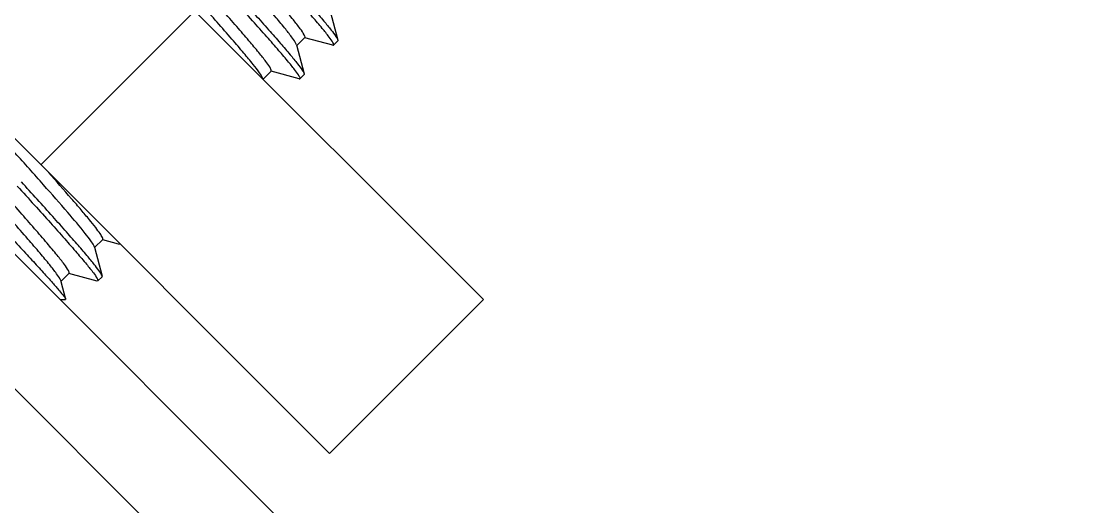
# Model space of a CAD drawing. Header units: inches. Extents: x -1293886 to -986005, y -15154 to 203628.
# Drawn here: x -1242780.2 to -1242645.7, y 87662.1 to 87722.8 of the extents above; entities that cross this region are included whole.
import ezdxf

# ---------------------------------------------------------------- set-up
doc = ezdxf.new("R2010")
doc.units = ezdxf.units.IN
doc.header["$LTSCALE"] = 100
doc.header["$MEASUREMENT"] = 0
doc.layers.add('W_DIM', color=4, linetype='Continuous')

# ---------------------------------------------------------------- blocks, each defined once
blk = doc.blocks.new('1111')
at = {"layer": 'W_DIM', "color": 7}
for p, q in [((-2282208, 1712188.68), (-2282344.84, 1712325.53)), ((-2282227.27, 1712169.4), (-2282347.78, 1712289.91)), ((-2281244.78, 1711172.45), (-2282318.85, 1712246.52)), ((-2281253.22, 1711164.02), (-2282327.28, 1712238.08)), ((-2282263.42, 1712205.55), (-2282244.14, 1712224.83)), ((-2282227.19, 1712224.78), (-2282226.22, 1712221.15)), ((-2282231.41, 1712220.57), (-2282230.44, 1712216.94)), ((-2282230.36, 1712221.5), (-2282231.38, 1712220.48)), ((-2282226.86, 1712220.52), (-2282230.37, 1712221.46)), ((-2282226.76, 1712220.53), (-2282226.23, 1712221.05)), ((-2282226.22, 1712221.15), (-2282226.23, 1712221.05)), ((-2282226.86, 1712220.52), (-2282226.76, 1712220.53)), ((-2282234.58, 1712217.29), (-2282235.59, 1712216.27)), ((-2282231.07, 1712216.3), (-2282234.59, 1712217.25)), ((-2282230.97, 1712216.31), (-2282230.45, 1712216.84)), ((-2282230.44, 1712216.94), (-2282230.45, 1712216.84)), ((-2282235.62, 1712216.35), (-2282235.65, 1712216.42)), ((-2282231.07, 1712216.3), (-2282230.97, 1712216.31)), ((-2282256.71, 1712195.26), (-2282255.74, 1712191.63)), ((-2282255.66, 1712196.2), (-2282256.68, 1712195.18)), ((-2282253.7, 1712195.63), (-2282255.67, 1712196.16)), ((-2282253.43, 1712195.56), (-2282253.7, 1712195.63)), ((-2282260.92, 1712191.05), (-2282260.9, 1712190.96)), ((-2282259.88, 1712191.98), (-2282260.9, 1712190.96)), ((-2282260.9, 1712190.96), (-2282260.31, 1712188.73)), ((-2282256.38, 1712191), (-2282259.89, 1712191.94)), ((-2282256.27, 1712191.01), (-2282256.38, 1712191)), ((-2282256.27, 1712191.01), (-2282255.75, 1712191.53)), ((-2282255.75, 1712191.53), (-2282255.74, 1712191.63)), ((-2282261.01, 1712188.68), (-2282260.33, 1712188.68)), ((-2282260.31, 1712188.73), (-2282260.33, 1712188.68)), ((-2282227.27, 1712169.4), (-2282208, 1712188.68))]:
    blk.add_line(p, q, dxfattribs=at)
for points, knots in [([(-2282230.36, 1712221.5), (-2282230.33, 1712221.53), (-2282230.35, 1712221.67), (-2282230.54, 1712222.01), (-2282231.03, 1712222.73), (-2282231.9, 1712223.82), (-2282233.11, 1712225.27), (-2282234.63, 1712227.02), (-2282236.39, 1712229.03), (-2282238.33, 1712231.21), (-2282241.08, 1712234.28), (-2282244.43, 1712238.03), (-2282248.03, 1712242.08), (-2282250.52, 1712244.96), (-2282251.89, 1712246.7), (-2282252.35, 1712247.33), (-2282252.49, 1712247.6)], [0, 0, 0, 0, 0.003325, 0.01019, 0.035926, 0.077333, 0.133131, 0.201479, 0.280083, 0.366297, 0.457211, 0.640807, 0.806278, 0.931503, 0.973566, 1, 1, 1, 1]), ([(-2282231.47, 1712220.72), (-2282231.59, 1712220.97), (-2282232.02, 1712221.57), (-2282232.85, 1712222.65), (-2282234.05, 1712224.08), (-2282236.21, 1712226.58), (-2282239.38, 1712230.16), (-2282242.76, 1712233.92), (-2282245.53, 1712237.03), (-2282247.5, 1712239.24), (-2282249.29, 1712241.28), (-2282250.83, 1712243.06), (-2282252.07, 1712244.54), (-2282252.96, 1712245.65), (-2282253.46, 1712246.38), (-2282253.65, 1712246.73), (-2282253.67, 1712246.87), (-2282253.64, 1712246.9)], [0, 0, 0, 0, 0.024124, 0.064282, 0.119231, 0.187126, 0.352091, 0.536696, 0.628496, 0.715727, 0.795388, 0.864742, 0.921417, 0.963501, 0.989664, 0.996637, 1, 1, 1, 1]), ([(-2282235.65, 1712216.42), (-2282235.74, 1712216.65), (-2282236.14, 1712217.22), (-2282236.92, 1712218.25), (-2282238.08, 1712219.64), (-2282240.21, 1712222.12), (-2282243.39, 1712225.71), (-2282246.78, 1712229.5), (-2282249.59, 1712232.64), (-2282251.6, 1712234.89), (-2282253.42, 1712236.95), (-2282254.99, 1712238.77), (-2282256.25, 1712240.28), (-2282257.16, 1712241.41), (-2282257.67, 1712242.15), (-2282257.87, 1712242.51), (-2282257.89, 1712242.65), (-2282257.86, 1712242.68)], [0, 0, 0, 0, 0.021536, 0.05954, 0.112858, 0.179669, 0.34404, 0.529776, 0.622575, 0.71096, 0.791822, 0.86232, 0.919992, 0.962847, 0.989497, 0.996594, 1, 1, 1, 1]), ([(-2282234.58, 1712217.29), (-2282234.55, 1712217.31), (-2282234.57, 1712217.45), (-2282234.75, 1712217.79), (-2282235.23, 1712218.49), (-2282236.08, 1712219.55), (-2282237.27, 1712220.98), (-2282238.75, 1712222.7), (-2282240.48, 1712224.67), (-2282242.39, 1712226.82), (-2282245.1, 1712229.85), (-2282248.44, 1712233.57), (-2282252.04, 1712237.63), (-2282254.56, 1712240.54), (-2282255.99, 1712242.32), (-2282256.48, 1712242.99), (-2282256.65, 1712243.28)], [0, 0, 0, 0, 0.003284, 0.010034, 0.035314, 0.075996, 0.130857, 0.198124, 0.275593, 0.360713, 0.450674, 0.633169, 0.799165, 0.926943, 0.97106, 1, 1, 1, 1]), ([(-2282236.33, 1712232.93), (-2282235.01, 1712231.49), (-2282233.12, 1712229.4), (-2282230.75, 1712226.74), (-2282229.28, 1712225.07), (-2282228.07, 1712223.65), (-2282227.15, 1712222.54), (-2282226.57, 1712221.75), (-2282226.27, 1712221.32), (-2282226.22, 1712221.15)], [0, 0, 0, 0, 0.377469, 0.543195, 0.688116, 0.808732, 0.902176, 0.966298, 1, 1, 1, 1]), ([(-2282226.76, 1712220.53), (-2282226.73, 1712220.55), (-2282226.76, 1712220.69), (-2282226.94, 1712221.01), (-2282227.42, 1712221.7), (-2282228.27, 1712222.75), (-2282229.48, 1712224.16), (-2282230.98, 1712225.89), (-2282232.75, 1712227.88), (-2282234.74, 1712230.08), (-2282236.13, 1712231.61), (-2282236.85, 1712232.41)], [0, 0, 0, 0, 0.006757, 0.02115, 0.075552, 0.163596, 0.283084, 0.430818, 0.602774, 0.79426, 1, 1, 1, 1]), ([(-2282240.54, 1712228.72), (-2282239.23, 1712227.27), (-2282237.34, 1712225.19), (-2282234.97, 1712222.53), (-2282233.49, 1712220.85), (-2282232.29, 1712219.44), (-2282231.36, 1712218.32), (-2282230.78, 1712217.53), (-2282230.48, 1712217.11), (-2282230.44, 1712216.94)], [0, 0, 0, 0, 0.377477, 0.543203, 0.688123, 0.808735, 0.902175, 0.966298, 1, 1, 1, 1]), ([(-2282230.97, 1712216.31), (-2282230.95, 1712216.34), (-2282230.97, 1712216.47), (-2282231.15, 1712216.79), (-2282231.64, 1712217.48), (-2282232.49, 1712218.53), (-2282233.69, 1712219.95), (-2282235.2, 1712221.67), (-2282236.97, 1712223.66), (-2282238.96, 1712225.86), (-2282240.35, 1712227.4), (-2282241.07, 1712228.19)], [0, 0, 0, 0, 0.006762, 0.021161, 0.075573, 0.163627, 0.283122, 0.430853, 0.602799, 0.794272, 1, 1, 1, 1]), ([(-2282256.78, 1712195.45), (-2282256.89, 1712195.66), (-2282257.25, 1712196.17), (-2282258.31, 1712197.55), (-2282260.29, 1712199.88), (-2282263.23, 1712203.22), (-2282266.67, 1712207.07), (-2282270.23, 1712211.05), (-2282273.54, 1712214.76), (-2282276.22, 1712217.85), (-2282277.74, 1712219.68), (-2282278.32, 1712220.45)], [0, 0, 0, 0, 0.021715, 0.056046, 0.159054, 0.298709, 0.460676, 0.628278, 0.784245, 0.912528, 1, 1, 1, 1]), ([(-2282259.88, 1712191.98), (-2282259.85, 1712192.01), (-2282259.87, 1712192.15), (-2282260.06, 1712192.5), (-2282260.57, 1712193.24), (-2282261.47, 1712194.35), (-2282262.72, 1712195.85), (-2282264.27, 1712197.64), (-2282266.07, 1712199.69), (-2282268.05, 1712201.92), (-2282270.84, 1712205.03), (-2282274.22, 1712208.81), (-2282277.4, 1712212.39), (-2282279.54, 1712214.88), (-2282280.73, 1712216.3), (-2282281.54, 1712217.36), (-2282281.96, 1712217.95), (-2282282.07, 1712218.19)], [0, 0, 0, 0, 0.003378, 0.010399, 0.036746, 0.079121, 0.136173, 0.20596, 0.286076, 0.373744, 0.465922, 0.650957, 0.8157, 0.883185, 0.937518, 0.97686, 1, 1, 1, 1]), ([(-2282260.99, 1712191.21), (-2282261.12, 1712191.46), (-2282261.55, 1712192.07), (-2282262.4, 1712193.16), (-2282263.61, 1712194.6), (-2282265.76, 1712197.1), (-2282268.93, 1712200.68), (-2282272.31, 1712204.44), (-2282275.08, 1712207.54), (-2282277.04, 1712209.75), (-2282278.83, 1712211.78), (-2282280.36, 1712213.55), (-2282281.6, 1712215.03), (-2282282.48, 1712216.13), (-2282282.98, 1712216.86), (-2282283.17, 1712217.21), (-2282283.19, 1712217.35), (-2282283.16, 1712217.38)], [0, 0, 0, 0, 0.024547, 0.065055, 0.120269, 0.188338, 0.353398, 0.537818, 0.629455, 0.716499, 0.795966, 0.865134, 0.921648, 0.963607, 0.989691, 0.996644, 1, 1, 1, 1]), ([(-2282255.66, 1712196.2), (-2282255.61, 1712196.26), (-2282255.77, 1712196.58), (-2282256.04, 1712197.01), (-2282256.62, 1712197.79), (-2282257.4, 1712198.76), (-2282258.42, 1712199.97), (-2282260.12, 1712201.95), (-2282261.5, 1712203.51), (-2282262.47, 1712204.6)], [0, 0, 0, 0, 0.021696, 0.075099, 0.161157, 0.278355, 0.42426, 0.595735, 1, 1, 1, 1]), ([(-2282255.74, 1712191.63), (-2282255.79, 1712191.8), (-2282256.09, 1712192.23), (-2282256.67, 1712193.02), (-2282257.59, 1712194.13), (-2282258.79, 1712195.55), (-2282260.27, 1712197.22), (-2282262.64, 1712199.88), (-2282264.53, 1712201.97), (-2282265.85, 1712203.41)], [0, 0, 0, 0, 0.033702, 0.097825, 0.191267, 0.311883, 0.456804, 0.622528, 1, 1, 1, 1]), ([(-2282266.37, 1712202.89), (-2282265.65, 1712202.09), (-2282264.26, 1712200.56), (-2282262.27, 1712198.36), (-2282260.5, 1712196.37), (-2282259, 1712194.64), (-2282257.79, 1712193.23), (-2282256.94, 1712192.18), (-2282256.45, 1712191.49), (-2282256.28, 1712191.17), (-2282256.25, 1712191.03), (-2282256.27, 1712191.01)], [0, 0, 0, 0, 0.205737, 0.397219, 0.56917, 0.716907, 0.836398, 0.924444, 0.978847, 0.993243, 1, 1, 1, 1]), ([(-2282269.96, 1712199.44), (-2282268.7, 1712198.09), (-2282266.88, 1712196.16), (-2282264.6, 1712193.7), (-2282263.19, 1712192.16), (-2282262.04, 1712190.88), (-2282261.16, 1712189.89), (-2282260.64, 1712189.21), (-2282260.34, 1712188.87), (-2282260.31, 1712188.73)], [0, 0, 0, 0, 0.384439, 0.552148, 0.69798, 0.818322, 0.910163, 0.971177, 1, 1, 1, 1])]:
    blk.add_open_spline(points, degree=3, knots=knots, dxfattribs=at)
for points in [[(-2282231.41, 1712220.57), (-2282231.42, 1712220.62), (-2282231.44, 1712220.67), (-2282231.47, 1712220.72)], [(-2282256.71, 1712195.26), (-2282256.72, 1712195.33), (-2282256.75, 1712195.39), (-2282256.78, 1712195.45)], [(-2282260.92, 1712191.05), (-2282260.94, 1712191.11), (-2282260.97, 1712191.16), (-2282260.99, 1712191.21)]]:
    blk.add_open_spline(points, degree=3, dxfattribs=at)

msp = doc.modelspace()

# ---------------------------------------------------------------- block references
at = {"layer": 'W_DIM'}
msp.add_blockref('1111', (1039485.65, -1624500.72), dxfattribs=at)

doc.saveas('drawing.dxf')
